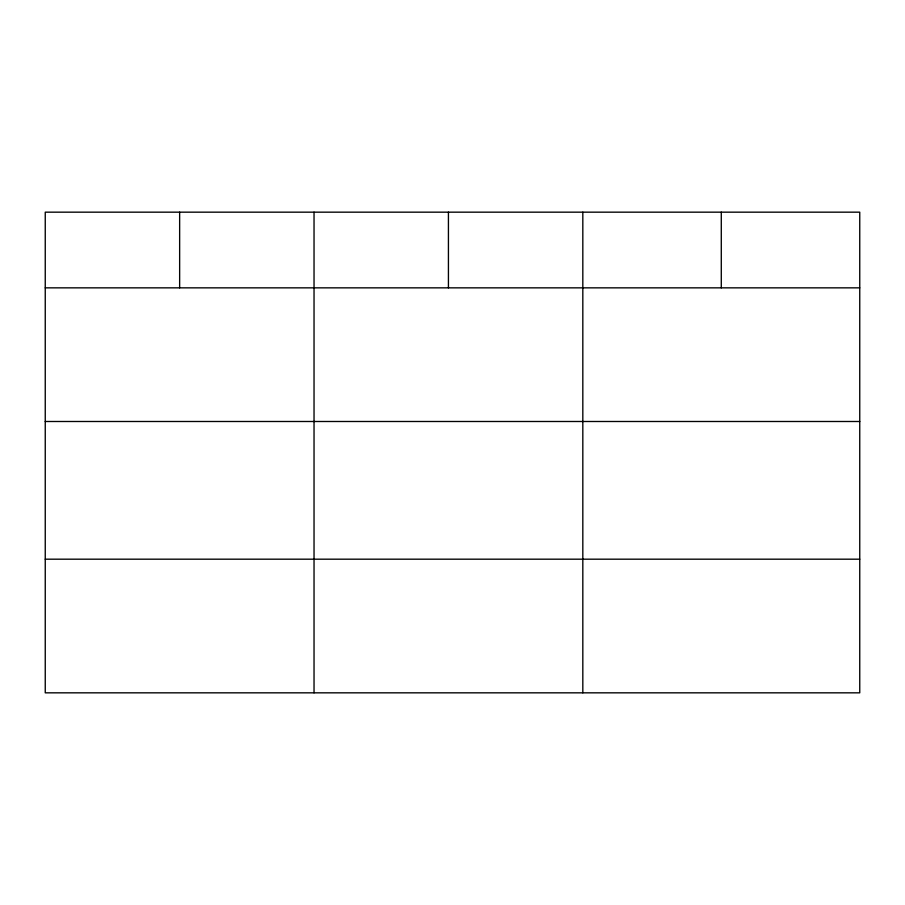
<?xml version="1.0" encoding="UTF-8"?>
<svg xmlns="http://www.w3.org/2000/svg" width="905" height="905" viewBox="0 0 905 905"><rect width="100%" height="100%" fill="white"/><g stroke="black" fill="none" stroke-linecap="round" stroke-linejoin="round"><path stroke-width="1.36" d="M859.75 421.492L859.75 212.166L45.25 212.166L45.25 692.834L859.75 692.834L859.75 421.492L45.25 421.492M45.25 287.847L859.75 287.847M45.25 559.188L859.75 559.188M721.285 212.166L721.285 287.847M582.82 212.166L582.82 692.834M448.428 212.166L448.428 287.847M314.035 212.166L314.035 692.834M179.643 212.166L179.643 287.847"/></g></svg>
